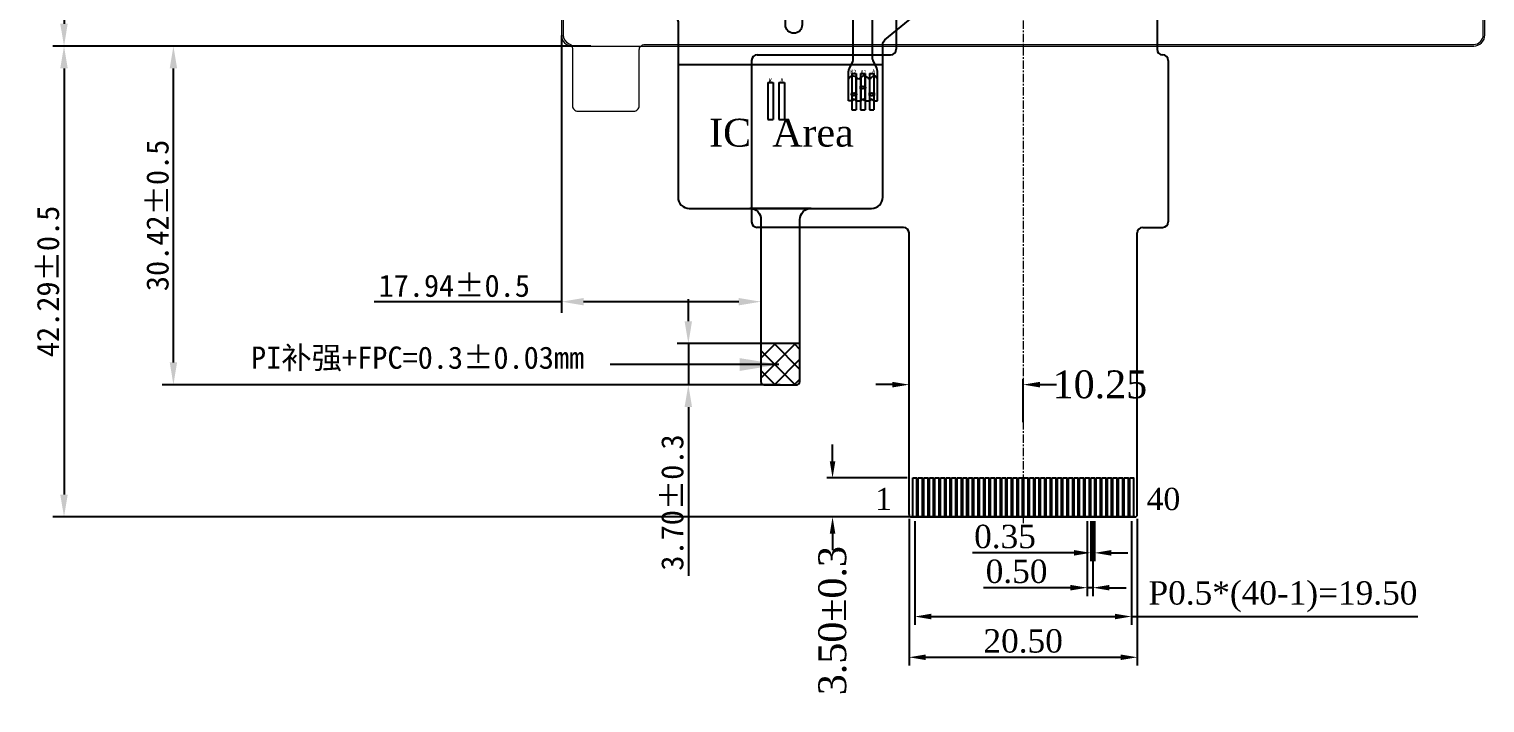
# Model space of a CAD drawing. Header units: inches. Extents: x 3729 to 5100, y 234 to 962.
# Drawn here: x 3818.2 to 3949, y 727 to 787.5 of the extents above; entities that cross this region are included whole.
import ezdxf

# ---------------------------------------------------------------- set-up
doc = ezdxf.new("R2010")
doc.units = ezdxf.units.IN
doc.header["$MEASUREMENT"] = 0
doc.linetypes.add('CENTERX2', pattern=[4, 2.5, -0.5, 0.5, -0.5])
for name, color, linetype in [('bl', 2, 'Continuous'), ('DIM', 3, 'Continuous'), ('FPC', 40, 'Continuous'), ('Lens', 6, 'Continuous'), ('保护膜', 3, 'Continuous'), ('标注', 3, 'Continuous')]:
    doc.layers.add(name, color=color, linetype=linetype)
doc.layers.add('center', color=10, linetype='CENTERX2', lineweight=9)
doc.styles.add('Arial', font='ARIAL.TTF', dxfattribs={"width": 0.85, "oblique": 8})
doc.styles.add('simSun', font='SimSun.ttf')
doc.styles.get("Standard").update_dxf_attribs({"font": 'TIMES.TTF'})
doc.styles.add('宋体', font='NSimSun.ttf')
doc.styles.add('穴词0M+000001', font='SimSun.ttf')
doc.dimstyles.new('dwp', dxfattribs={"dimtxt": 2, "dimasz": 2, "dimexe": 1, "dimexo": 0.0625, "dimgap": 0.35, "dimtad": 1, "dimzin": 1, "dimdsep": 46, "dimtxsty": '宋体', "dimcen": 2.5, "dimclrd": 3, "dimclre": 3, "dimclrt": 3, "dimazin": 0, "dimtp": 0.3, "dimtm": 0.3, "dimtfac": 1, "dimtmove": 0, "dimatfit": 3, "dimfxl": 0, "dimarcsym": 0})
doc.dimstyles.new('HDM.2', dxfattribs={"dimscale": 0.6, "dimtxt": 3.5, "dimasz": 2.5, "dimexe": 1.25, "dimexo": 0.625, "dimtad": 1, "dimzin": 1, "dimdsep": 46, "dimtxsty": 'Standard', "dimcen": 2.5, "dimadec": 0, "dimazin": 0, "dimtfac": 1, "dimtmove": 0, "dimatfit": 3, "dimfxl": 0, "dimarcsym": 0})
doc.dimstyles.get("Standard").update_dxf_attribs({"dimtxt": 0.8, "dimasz": 0.5, "dimexe": 0.5, "dimexo": 0.5, "dimgap": 0.09, "dimtad": 0, "dimdec": 4, "dimzin": 0, "dimdsep": 46, "dimtxsty": 'Standard', "dimcen": 0.5, "dimadec": 0, "dimazin": 0, "dimtfac": 1, "dimtdec": 4, "dimtofl": 0, "dimtmove": 0, "dimatfit": 3, "dimfxl": 0, "dimtolj": 1, "dimtzin": 0, "dimarcsym": 0})
doc.dimstyles.new('STANDARD1', dxfattribs={"dimtxt": 2.5, "dimasz": 1.5, "dimexe": 0.5, "dimexo": 0.5, "dimgap": 0.09, "dimtad": 0, "dimzin": 0, "dimdsep": 46, "dimtxsty": 'Standard', "dimcen": 0, "dimadec": 0, "dimazin": 0, "dimtfac": 1, "dimtofl": 0, "dimtmove": 0, "dimatfit": 0, "dimfxl": 0, "dimtolj": 1, "dimtzin": 0, "dimarcsym": 0})

# ---------------------------------------------------------------- blocks, each defined once
blk = doc.blocks.new('*D147')
at = {"layer": 'DEFPOINTS', "color": 0}
for p in [(3897.78, 743.67), (3917.28, 743.67), (3917.28, 734.72)]:
    blk.add_point(p, dxfattribs=at)
at = {"layer": '标注', "color": 0, "lineweight": -2}
for p, q in [((3897.78, 743.3), (3897.78, 733.97)), ((3917.28, 743.3), (3917.28, 733.97)), ((3899.28, 734.72), (3915.78, 734.72)), ((3917.28, 734.72), (3942.99, 734.72))]:
    blk.add_line(p, q, dxfattribs=at)
at = {"layer": '标注', "color": 0}
for points in [[(3899.28, 734.97), (3899.28, 734.47), (3897.78, 734.72)], [(3915.78, 734.97), (3915.78, 734.47), (3917.28, 734.72)]]:
    blk.add_solid(points, dxfattribs=at)
at = {"layer": '标注', "color": 0, "insert": (3930.88, 736.5), "char_height": 2.1, "attachment_point": 5}
blk.add_mtext('P0.5*(40-1)=19.50', dxfattribs=at)
blk = doc.blocks.new('*D148')
at = {"layer": 'DEFPOINTS', "color": 0}
for p in [(3913.6, 743.67), (3913.95, 743.67), (3913.6, 740.44)]:
    blk.add_point(p, dxfattribs=at)
at = {"layer": '标注', "color": 0, "lineweight": -2}
for p, q in [((3913.6, 743.3), (3913.6, 739.69)), ((3913.95, 743.3), (3913.95, 739.69)), ((3912.1, 740.44), (3902.97, 740.44)), ((3913.95, 740.44), (3913.6, 740.44)), ((3915.45, 740.44), (3916.95, 740.44))]:
    blk.add_line(p, q, dxfattribs=at)
at = {"layer": '标注', "color": 0}
for points in [[(3912.1, 740.69), (3912.1, 740.19), (3913.6, 740.44)], [(3915.45, 740.69), (3915.45, 740.19), (3913.95, 740.44)]]:
    blk.add_solid(points, dxfattribs=at)
at = {"layer": '标注', "color": 0, "insert": (3905.9, 741.89), "char_height": 2.1, "attachment_point": 5}
blk.add_mtext('0.35', dxfattribs=at)
blk = doc.blocks.new('*D149')
at = {"layer": 'DEFPOINTS', "color": 0}
for p in [(3913.28, 743.67), (3913.78, 743.67), (3913.78, 737.31)]:
    blk.add_point(p, dxfattribs=at)
at = {"layer": '标注', "color": 0, "lineweight": -2}
for p, q in [((3913.28, 743.3), (3913.28, 736.56)), ((3913.78, 743.3), (3913.78, 736.56)), ((3911.78, 737.31), (3903.97, 737.31)), ((3913.78, 737.31), (3913.28, 737.31)), ((3915.28, 737.31), (3916.78, 737.31))]:
    blk.add_line(p, q, dxfattribs=at)
at = {"layer": '标注', "color": 0}
for points in [[(3911.78, 737.56), (3911.78, 737.06), (3913.28, 737.31)], [(3915.28, 737.56), (3915.28, 737.06), (3913.78, 737.31)]]:
    blk.add_solid(points, dxfattribs=at)
at = {"layer": '标注', "color": 0, "insert": (3906.94, 738.76), "char_height": 2.1, "attachment_point": 5}
blk.add_mtext('0.50', dxfattribs=at)
blk = doc.blocks.new('*D150')
at = {"layer": 'DEFPOINTS', "color": 0}
for p in [(3897.28, 743.87), (3917.78, 743.87), (3917.78, 731.06)]:
    blk.add_point(p, dxfattribs=at)
at = {"layer": '标注', "color": 0, "lineweight": -2}
for p, q in [((3897.28, 743.5), (3897.28, 730.31)), ((3917.78, 743.5), (3917.78, 730.31)), ((3898.78, 731.06), (3916.28, 731.06))]:
    blk.add_line(p, q, dxfattribs=at)
at = {"layer": '标注', "color": 0}
for points in [[(3898.78, 731.31), (3898.78, 730.81), (3897.28, 731.06)], [(3916.28, 731.31), (3916.28, 730.81), (3917.78, 731.06)]]:
    blk.add_solid(points, dxfattribs=at)
at = {"layer": '标注', "color": 0, "insert": (3907.53, 732.51), "char_height": 2.1, "attachment_point": 5}
blk.add_mtext('20.50', dxfattribs=at)
blk = doc.blocks.new('*D151')
at = {"layer": 'DEFPOINTS', "color": 0}
for p in [(3897.28, 755.55), (3897.28, 751.67), (3907.53, 751.67)]:
    blk.add_point(p, dxfattribs=at)
at = {"layer": 'DIM', "color": 0, "lineweight": -2}
for p, q in [((3895.78, 755.55), (3894.28, 755.55)), ((3897.28, 752.17), (3897.28, 756.05)), ((3907.53, 752.17), (3907.53, 756.05)), ((3909.03, 755.55), (3910.53, 755.55))]:
    blk.add_line(p, q, dxfattribs=at)
at = {"layer": 'DIM', "color": 0}
for points in [[(3895.78, 755.8), (3895.78, 755.3), (3897.28, 755.55)], [(3909.03, 755.8), (3909.03, 755.3), (3907.53, 755.55)]]:
    blk.add_solid(points, dxfattribs=at)
at = {"layer": 'DIM', "color": 0, "insert": (3914.43, 755.55), "char_height": 2.5, "attachment_point": 5}
blk.add_mtext('\\A1;10.25', dxfattribs=at)
blk = doc.blocks.new('*D152')
at = {"layer": 'DEFPOINTS', "color": 0}
for p in [(3890.4, 747.17), (3897.6, 747.17), (3897.48, 743.67)]:
    blk.add_point(p, dxfattribs=at)
at = {"layer": 'DIM', "color": 0, "lineweight": -2}
for p, q in [((3890.4, 748.67), (3890.4, 750.17)), ((3897.1, 747.17), (3889.9, 747.17)), ((3896.98, 743.67), (3889.9, 743.67)), ((3890.4, 742.17), (3890.4, 740.67))]:
    blk.add_line(p, q, dxfattribs=at)
at = {"layer": 'DIM', "color": 0}
for points in [[(3890.15, 748.67), (3890.65, 748.67), (3890.4, 747.17)], [(3890.15, 742.17), (3890.65, 742.17), (3890.4, 743.67)]]:
    blk.add_solid(points, dxfattribs=at)
at = {"layer": 'DIM', "color": 0, "insert": (3890.4, 734.35), "char_height": 2.5, "attachment_point": 5, "rotation": 90}
blk.add_mtext('\\A1;3.50%%p0.3', dxfattribs=at)
blk = doc.blocks.new('*D162')
at = {"color": 3, "lineweight": -2}
for p, q in [((3866.97, 785.96), (3820.33, 785.96)), ((3821.33, 783.96), (3821.33, 745.67)), ((3897.42, 743.67), (3820.33, 743.67))]:
    blk.add_line(p, q, dxfattribs=at)
at = {"color": 3}
for points in [[(3820.99, 783.96), (3821.66, 783.96), (3821.33, 785.96)], [(3820.99, 745.67), (3821.66, 745.67), (3821.33, 743.67)]]:
    blk.add_solid(points, dxfattribs=at)
at = {"layer": 'DEFPOINTS', "color": 0}
for p in [(3867.03, 785.96), (3821.33, 743.67), (3897.48, 743.67)]:
    blk.add_point(p, dxfattribs=at)
at = {"color": 3, "insert": (3819.9, 764.82), "char_height": 2, "attachment_point": 5, "rotation": 90, "style": '宋体'}
blk.add_mtext('42.29%%p0.5', dxfattribs=at)
blk = doc.blocks.new('werrt')
for p, q in [((3924.08, 616.42), (3924.08, 613.16)), ((3924.08, 616.42), (3924.48, 616.42)), ((3924.48, 616.42), (3924.48, 613.16)), ((3924.08, 613.16), (3924.48, 613.16))]:
    blk.add_line(p, q)
blk = doc.blocks.new('sdasqw')
at = {"layer": 'DIM'}
for p, q in [((3917.7, 603.22), (3917.7, 599.92)), ((3917.7, 603.22), (3918.2, 603.22)), ((3918.2, 603.22), (3918.2, 599.92)), ((3917.7, 599.92), (3918.2, 599.92))]:
    blk.add_line(p, q, dxfattribs=at)
blk = doc.blocks.new('FGHRFD')
at = {"layer": 'DIM'}
h = blk.add_hatch(dxfattribs=at)
h.set_pattern_fill('ANSI37', color=256, scale=0.4)
h.set_pattern_definition([(45, (-15971.9315, 6707.6964), (-0.89802561, 0.89802561), []), (135, (-15971.9315, 6707.6964), (-0.89802561, -0.89802561), [])])
h.paths.add_polyline_path([(3477.15, 355.27, 0.414214), (3477.45, 355.57), (3477.45, 358.97), (3473.95, 358.97), (3473.95, 355.57, 0.414214), (3474.25, 355.27)])
at = {"layer": 'DIM', "color": 0}
blk.add_line((3477.45, 358.97), (3473.95, 358.97), dxfattribs=at)
at = {"layer": 'FPC'}
for p, q in [((3484.9, 384.01), (3466.5, 384.01)), ((3478.45, 371.11), (3472.95, 371.11))]:
    blk.add_line(p, q, dxfattribs=at)
blk.add_lwpolyline([(3483.9, 371.11, 0.414214), (3484.9, 372.11), (3484.9, 385.85, -0.22442), (3485.09, 386.24), (3487.54, 388.25, -0.173652), (3487.85, 388.36), (3489.07, 388.36, 0.414214), (3489.27, 388.56), (3489.27, 389.66, 0.414214), (3488.97, 389.96), (3477.95, 389.96, 0.414214), (3477.65, 389.66), (3477.65, 387.59, -1), (3476.15, 387.59), (3476.15, 389.66, 0.414214), (3475.85, 389.96), (3464.78, 389.96, 0.414214), (3464.48, 389.66), (3464.48, 388.56, 0.414214), (3464.68, 388.36), (3466, 388.36, -0.414214), (3466.5, 387.86), (3466.5, 372.11, 0.414214), (3467.5, 371.11), (3472.95, 371.11), (3478.45, 371.11)], format="xyb", close=True, dxfattribs=at)
for points in [[(3472.95, 371.11, -0.414214), (3473.95, 370.11), (3473.95, 355.57, 0.414214), (3474.25, 355.27), (3477.2, 355.27)], [(3475.63, 355.27), (3477.15, 355.27, 0.414214), (3477.45, 355.57), (3477.45, 370.11, -0.414214), (3478.45, 371.11)]]:
    blk.add_lwpolyline(points, format="xyb", dxfattribs=at)
at = {"layer": 'Lens', "linetype": 'Continuous', "lineweight": 13, "ltscale": 1.88763}
blk.add_lwpolyline([(3535.33, 385.69), (3538.01, 385.69, 0.414214), (3539.01, 386.69), (3539.01, 467.69, 0.414214), (3538.01, 468.69), (3457.01, 468.69, 0.414214), (3456.01, 467.69), (3456.01, 386.69, 0.414214), (3457.01, 385.69), (3538.01, 385.69)], format="xyb", dxfattribs=at)
at = {"layer": 'Lens', "linetype": 'Continuous', "lineweight": 13, "ltscale": 0.528153}
blk.add_lwpolyline([(3461.28, 393.66), (3533.74, 393.66, 0.414214), (3533.94, 393.86), (3533.94, 464.69, 0.414214), (3533.74, 464.89), (3461.28, 464.89, 0.414214), (3461.08, 464.69), (3461.08, 393.86, 0.414214)], format="xyb", close=True, dxfattribs=at)
at = {"layer": '保护膜', "linetype": 'Continuous', "lineweight": 13, "ltscale": 1.88763}
blk.add_lwpolyline([(3538.01, 385.84, 0.414214), (3538.86, 386.69), (3538.86, 467.69, 0.414214), (3538.01, 468.54), (3457.01, 468.54, 0.414214), (3456.16, 467.69), (3456.16, 386.69, 0.306979), (3456.7, 385.9, -0.306979), (3457.01, 385.43), (3457.01, 380.34, 0.414214), (3457.51, 379.84), (3462.51, 379.84, 0.414214), (3463.01, 380.34), (3463.01, 385.34, -0.414214), (3463.51, 385.84), (3538.01, 385.84)], format="xyb", dxfattribs=at)
blk = doc.blocks.new('*D175')
at = {"color": 3, "lineweight": -2}
for p, q in [((3866.97, 868.96), (3820.33, 868.96)), ((3821.33, 866.96), (3821.33, 787.96)), ((3866.97, 785.96), (3820.33, 785.96))]:
    blk.add_line(p, q, dxfattribs=at)
at = {"color": 3}
for points in [[(3820.99, 866.96), (3821.66, 866.96), (3821.33, 868.96)], [(3820.99, 787.96), (3821.66, 787.96), (3821.33, 785.96)]]:
    blk.add_solid(points, dxfattribs=at)
at = {"layer": 'DEFPOINTS', "color": 0}
for p in [(3867.03, 868.96), (3821.33, 785.96), (3867.03, 785.96)]:
    blk.add_point(p, dxfattribs=at)
at = {"color": 3, "insert": (3819.64, 827.46), "char_height": 2, "attachment_point": 5, "rotation": 90, "style": '宋体'}
blk.add_mtext('83.00{\\fTimes New Roman|b0|i0|c134|p18;%%p0.1(LENS)}', dxfattribs=at)
blk = doc.blocks.new('*D227')
at = {"color": 3, "lineweight": -2}
for p, q in [((3877.44, 761.24), (3877.44, 763.24)), ((3885.68, 759.24), (3876.44, 759.24)), ((3877.44, 759.24), (3877.44, 755.54)), ((3885.68, 755.54), (3876.44, 755.54)), ((3877.44, 753.54), (3877.44, 738.39))]:
    blk.add_line(p, q, dxfattribs=at)
at = {"color": 3}
for points in [[(3877.1, 761.24), (3877.77, 761.24), (3877.44, 759.24)], [(3877.1, 753.54), (3877.77, 753.54), (3877.44, 755.54)]]:
    blk.add_solid(points, dxfattribs=at)
at = {"layer": 'DEFPOINTS', "color": 0}
for p in [(3877.44, 759.24), (3885.74, 759.24), (3885.74, 755.54)]:
    blk.add_point(p, dxfattribs=at)
at = {"color": 3, "insert": (3876.01, 744.96), "char_height": 2, "attachment_point": 5, "rotation": 90, "style": '宋体'}
blk.add_mtext('3.70%%p0.3', dxfattribs=at)
blk = doc.blocks.new('*D231')
at = {"color": 3, "lineweight": -2}
for p, q in [((3868.68, 785.96), (3830.16, 785.96)), ((3831.16, 757.54), (3831.16, 783.96)), ((3884.33, 755.54), (3830.16, 755.54))]:
    blk.add_line(p, q, dxfattribs=at)
at = {"color": 3}
for points in [[(3830.83, 783.96), (3831.49, 783.96), (3831.16, 785.96)], [(3830.83, 757.54), (3831.49, 757.54), (3831.16, 755.54)]]:
    blk.add_solid(points, dxfattribs=at)
at = {"layer": 'DEFPOINTS', "color": 0}
for p in [(3831.16, 785.96), (3868.74, 785.96), (3884.39, 755.54)]:
    blk.add_point(p, dxfattribs=at)
at = {"color": 3, "insert": (3829.74, 770.75), "char_height": 2, "attachment_point": 5, "rotation": 90, "style": '宋体'}
blk.add_mtext('30.42%%p0.5', dxfattribs=at)
blk = doc.blocks.new('*D232')
at = {"color": 3, "lineweight": -2}
for p, q in [((3866.03, 786.9), (3866.03, 762)), ((3866.03, 763), (3849.19, 763)), ((3881.97, 763), (3868.03, 763)), ((3883.97, 762.25), (3883.97, 764))]:
    blk.add_line(p, q, dxfattribs=at)
at = {"color": 3}
for points in [[(3868.03, 763.33), (3868.03, 762.67), (3866.03, 763)], [(3881.97, 763.33), (3881.97, 762.67), (3883.97, 763)]]:
    blk.add_solid(points, dxfattribs=at)
at = {"layer": 'DEFPOINTS', "color": 0}
for p in [(3866.03, 786.96), (3883.97, 763), (3883.97, 762.18)]:
    blk.add_point(p, dxfattribs=at)
at = {"color": 3, "insert": (3856.4, 764.42), "char_height": 2, "attachment_point": 5, "style": '宋体'}
blk.add_mtext('17.94%%p0.5', dxfattribs=at)

msp = doc.modelspace()

# ---------------------------------------------------------------- linework, layer by layer
at = {"color": 30}
for p, q in [((3892.253, 784.792), (3892.253, 788.506)), ((3894.003, 784.792), (3894.003, 788.506)), ((3891.828, 781.03), (3891.828, 783.717)), ((3892.198, 784.565), (3891.882, 783.944)), ((3894.057, 784.565), (3894.373, 783.944)), ((3894.428, 781.03), (3894.428, 783.717)), ((3892.128, 783.286), (3892.128, 781.78)), ((3892.528, 781.78), (3892.528, 783.131)), ((3892.928, 783.113), (3892.928, 782.38)), ((3893.328, 782.38), (3893.328, 783.277)), ((3893.728, 783.03), (3893.728, 781.78)), ((3894.128, 781.78), (3894.128, 783.301)), ((3892.128, 781.48), (3892.128, 781.03)), ((3892.528, 781.03), (3892.528, 781.48)), ((3892.928, 782.08), (3892.928, 781.03)), ((3893.328, 781.03), (3893.328, 782.08)), ((3893.728, 781.48), (3893.728, 781.03)), ((3894.128, 781.03), (3894.128, 781.48)), ((3892.128, 781.03), (3891.828, 781.03)), ((3892.128, 781.03), (3892.178, 781.03)), ((3892.478, 781.03), (3892.528, 781.03)), ((3892.528, 781.03), (3892.928, 781.03)), ((3892.928, 781.03), (3892.978, 781.03)), ((3893.278, 781.03), (3893.328, 781.03)), ((3893.328, 781.03), (3893.728, 781.03)), ((3893.728, 781.03), (3893.778, 781.03)), ((3894.078, 781.03), (3894.128, 781.03)), ((3894.128, 781.03), (3894.428, 781.03))]:
    msp.add_line(p, q, dxfattribs=at)
at = {"color": 34}
for p, q in [((3896.112, 788.482), (3896.112, 785.672)), ((3919.56, 788.482), (3919.56, 785.672)), ((3883.628, 785.172), (3895.612, 785.172)), ((3920.06, 785.172), (3920.06, 785.172)), ((3920.06, 785.172), (3920.06, 785.172)), ((3883.128, 784.672), (3883.128, 770.172)), ((3920.56, 784.672), (3920.56, 770.172)), ((3896.778, 769.672), (3883.628, 769.672)), ((3918.278, 769.672), (3920.06, 769.672)), ((3897.278, 748.672), (3897.278, 769.172)), ((3917.778, 748.672), (3917.778, 769.172)), ((3897.278, 743.872), (3897.278, 748.672)), ((3917.778, 743.872), (3917.778, 748.672)), ((3897.478, 743.672), (3917.578, 743.672)), ((3917.578, 743.672), (3897.478, 743.672))]:
    msp.add_line(p, q, dxfattribs=at)
for points in [[(3897.603, 747.172), (3897.953, 747.172), (3897.953, 743.672), (3897.603, 743.672)], [(3898.103, 747.172), (3898.453, 747.172), (3898.453, 743.672), (3898.103, 743.672)], [(3898.603, 747.172), (3898.953, 747.172), (3898.953, 743.672), (3898.603, 743.672)], [(3899.103, 747.172), (3899.453, 747.172), (3899.453, 743.672), (3899.103, 743.672)], [(3899.603, 747.172), (3899.953, 747.172), (3899.953, 743.672), (3899.603, 743.672)], [(3900.103, 747.172), (3900.453, 747.172), (3900.453, 743.672), (3900.103, 743.672)], [(3900.603, 747.172), (3900.953, 747.172), (3900.953, 743.672), (3900.603, 743.672)], [(3901.103, 747.172), (3901.453, 747.172), (3901.453, 743.672), (3901.103, 743.672)], [(3901.603, 747.172), (3901.953, 747.172), (3901.953, 743.672), (3901.603, 743.672)], [(3902.103, 747.172), (3902.453, 747.172), (3902.453, 743.672), (3902.103, 743.672)], [(3902.603, 747.172), (3902.953, 747.172), (3902.953, 743.672), (3902.603, 743.672)], [(3903.103, 747.172), (3903.453, 747.172), (3903.453, 743.672), (3903.103, 743.672)], [(3903.603, 747.172), (3903.953, 747.172), (3903.953, 743.672), (3903.603, 743.672)], [(3904.103, 747.172), (3904.453, 747.172), (3904.453, 743.672), (3904.103, 743.672)], [(3904.603, 747.172), (3904.953, 747.172), (3904.953, 743.672), (3904.603, 743.672)], [(3905.103, 747.172), (3905.453, 747.172), (3905.453, 743.672), (3905.103, 743.672)], [(3905.603, 747.172), (3905.953, 747.172), (3905.953, 743.672), (3905.603, 743.672)], [(3906.103, 747.172), (3906.453, 747.172), (3906.453, 743.672), (3906.103, 743.672)], [(3906.603, 747.172), (3906.953, 747.172), (3906.953, 743.672), (3906.603, 743.672)], [(3907.103, 747.172), (3907.453, 747.172), (3907.453, 743.672), (3907.103, 743.672)], [(3907.603, 747.172), (3907.953, 747.172), (3907.953, 743.672), (3907.603, 743.672)], [(3908.103, 747.172), (3908.453, 747.172), (3908.453, 743.672), (3908.103, 743.672)], [(3908.603, 747.172), (3908.953, 747.172), (3908.953, 743.672), (3908.603, 743.672)], [(3909.103, 747.172), (3909.453, 747.172), (3909.453, 743.672), (3909.103, 743.672)], [(3909.603, 747.172), (3909.953, 747.172), (3909.953, 743.672), (3909.603, 743.672)], [(3910.103, 747.172), (3910.453, 747.172), (3910.453, 743.672), (3910.103, 743.672)], [(3910.603, 747.172), (3910.953, 747.172), (3910.953, 743.672), (3910.603, 743.672)], [(3911.103, 747.172), (3911.453, 747.172), (3911.453, 743.672), (3911.103, 743.672)], [(3911.603, 747.172), (3911.953, 747.172), (3911.953, 743.672), (3911.603, 743.672)], [(3912.103, 747.172), (3912.453, 747.172), (3912.453, 743.672), (3912.103, 743.672)], [(3912.603, 747.172), (3912.953, 747.172), (3912.953, 743.672), (3912.603, 743.672)], [(3913.103, 747.172), (3913.453, 747.172), (3913.453, 743.672), (3913.103, 743.672)], [(3913.603, 747.172), (3913.953, 747.172), (3913.953, 743.672), (3913.603, 743.672)], [(3914.103, 747.172), (3914.453, 747.172), (3914.453, 743.672), (3914.103, 743.672)], [(3914.603, 747.172), (3914.953, 747.172), (3914.953, 743.672), (3914.603, 743.672)], [(3915.103, 747.172), (3915.453, 747.172), (3915.453, 743.672), (3915.103, 743.672)], [(3915.603, 747.172), (3915.953, 747.172), (3915.953, 743.672), (3915.603, 743.672)], [(3916.103, 747.172), (3916.453, 747.172), (3916.453, 743.672), (3916.103, 743.672)], [(3916.603, 747.172), (3916.953, 747.172), (3916.953, 743.672), (3916.603, 743.672)], [(3917.103, 747.172), (3917.453, 747.172), (3917.453, 743.672), (3917.103, 743.672)]]:
    msp.add_lwpolyline(points, close=True, dxfattribs=at)
at = {"color": 30}
for centre in [(3892.328, 781.63), (3893.128, 782.23), (3893.928, 781.63)]:
    msp.add_circle(centre, 0.125, dxfattribs=at)
at = {"color": 34}
for centre, radius, start, end in [((3883.628, 784.672), 0.5, 90, 180), ((3895.612, 785.672), 0.5, 270, 0), ((3920.06, 785.672), 0.5, 180, 270), ((3920.06, 785.672), 0.5, 180, 270), ((3920.06, 784.672), 0.5, 0, 90), ((3920.06, 784.672), 0.5, 0, 90), ((3883.628, 770.172), 0.5, 180, 270), ((3896.778, 769.172), 0.5, 0, 90), ((3918.278, 769.172), 0.5, 90, 180), ((3920.06, 770.172), 0.5, 270, 0), ((3897.478, 743.872), 0.2, 180, 270), ((3897.478, 743.872), 0.2, 180, 270), ((3917.578, 743.872), 0.2, 270, 0), ((3917.578, 743.872), 0.2, 270, 0)]:
    msp.add_arc(centre, radius, start, end, dxfattribs=at)
at = {"color": 30}
for centre, radius, start, end in [((3892.328, 783.717), 0.5, 153.02125, 180), ((3891.753, 784.792), 0.5, 333.02125, 0), ((3894.503, 784.792), 0.5, 180, 206.97875), ((3893.928, 783.717), 0.5, 0, 26.97875), ((3892.328, 781.63), 0.25, 143.1301, 216.8699), ((3892.328, 781.03), 0.15, 0, 180), ((3892.328, 781.63), 0.25, 323.1301, 36.8699), ((3893.128, 782.23), 0.25, 143.1301, 216.8699), ((3893.128, 781.03), 0.15, 0, 180), ((3893.128, 782.23), 0.25, 323.1301, 36.8699), ((3893.928, 781.63), 0.25, 143.1301, 216.8699), ((3893.928, 781.03), 0.15, 0, 180), ((3893.928, 781.63), 0.25, 323.1301, 36.8699)]:
    msp.add_arc(centre, radius, start, end, dxfattribs=at)
msp.add_spline([(3891.828, 783.03), (3892.238, 783.301), (3892.777, 783.03), (3893.224, 783.309), (3893.728, 783.03), (3894.128, 783.301), (3894.428, 783.03)], degree=3, dxfattribs=at)
at = {"layer": 'center', "ltscale": 0.3}
msp.add_line((3907.528, 869.863), (3907.528, 742.972), dxfattribs=at)

# ---------------------------------------------------------------- block references
for name, p in [('FGHRFD', (410.015, 400.27)), ('werrt', (-31.957, 167.071)), ('werrt', (-31.157, 167.071)), ('werrt', (-30.357, 167.071))]:
    msp.add_blockref(name, p)
at = {"layer": 'DIM'}
for p in [(-33.123, 179.456), (-32.123, 179.456)]:
    msp.add_blockref('sdasqw', p, dxfattribs=at)

# ---------------------------------------------------------------- texts
at = {"style": 'simSun'}
for s, p in [('K', (3884.627, 782.593)), ('A', (3885.666, 782.583))]:
    msp.add_text(s, height=0.469, dxfattribs=at).set_placement(p)
for s, p in [('1', (3894.229, 744.282)), ('40', (3918.629, 744.282))]:
    msp.add_text(s, height=2).set_placement(p)
at = {"color": 3, "insert": (3838.135, 758.974), "char_height": 2, "attachment_point": 1}
msp.add_mtext('{\\fSimSun|b0|i0|c134|p2;\\C4;PI补强+FPC=0.3±0.03mm}', dxfattribs=at)
at = {"layer": 'bl', "color": 2, "char_height": 0.35367, "width": 0.0262, "attachment_point": 1, "style": '穴词0M+000001'}
for s, insert in [('{\\fNSimSun|b0|i0|c134|p49;K2}', (3891.997, 783.84)), ('{\\fNSimSun|b0|i0|c134|p49;K1}', (3892.908, 783.817)), ('{\\fNSimSun|b0|i0|c134|p49;A}', (3893.953, 783.873))]:
    msp.add_mtext(s, dxfattribs=dict(at, insert=insert))
at = {"layer": 'DIM', "color": 0, "insert": (3879.306, 779.431), "char_height": 2.5, "attachment_point": 1}
msp.add_mtext_dynamic_manual_height_columns('IC  Area', width=10.56714, gutter_width=12.5, heights=[0], dxfattribs=at).dxf.set("width", 13.06667)

# ---------------------------------------------------------------- dimensions: what is measured, and where the dimension line sits
at = {"color": 7}
for base, p1, p2, text, picture, middle in [((3821.327, 785.958), (3867.028, 868.958), (3867.028, 785.958), '<>{\\fTimes New Roman|b0|i0|c134|p18;%%p0.1(LENS)}', '*D175', (3819.636, 827.458)), ((3821.327, 743.672), (3867.028, 785.958), (3897.478, 743.672), '<>%%p0.5', '*D162', (3819.905, 764.815)), ((3831.16, 785.958), (3884.389, 755.542), (3868.738, 785.958), '<>%%p0.5', '*D231', (3829.738, 770.75))]:
    dim = msp.add_linear_dim(base=base, p1=p1, p2=p2, angle=90, text=text, dimstyle='dwp', dxfattribs=at)
    dim.commit()
    dim.dimension.update_dxf_attribs({"geometry": picture, "text_midpoint": middle})
dim = msp.add_linear_dim(base=(3883.969, 762.999), p1=(3866.028, 786.958), p2=(3883.969, 762.185), text='<>%%p0.5', dimstyle='dwp', dxfattribs=at)
dim.commit()
dim.dimension.update_dxf_attribs({"geometry": '*D232', "text_midpoint": (3856.399, 762.999), "dimtype": 160})
dim = msp.add_linear_dim(base=(3877.436, 759.242), p1=(3885.744, 755.542), p2=(3885.744, 759.242), angle=90, text='<>%%p0.3', dimstyle='dwp', dxfattribs=at)
dim.commit()
dim.dimension.update_dxf_attribs({"geometry": '*D227', "text_midpoint": (3877.436, 744.964), "dimtype": 160})
at = {"layer": 'DIM'}
dim = msp.add_linear_dim(base=(3897.278, 755.55), p1=(3907.528, 751.666), p2=(3897.278, 751.666), dimstyle='STANDARD1', dxfattribs=at)
dim.commit()
dim.dimension.update_dxf_attribs({"geometry": '*D151', "text_midpoint": (3914.432, 755.55), "dimtype": 160})
dim = msp.add_linear_dim(base=(3890.4, 747.172), p1=(3897.478, 743.672), p2=(3897.603, 747.172), angle=90, text='<>%%p0.3', dimstyle='STANDARD1', dxfattribs=at)
dim.commit()
dim.dimension.update_dxf_attribs({"geometry": '*D152', "text_midpoint": (3890.4, 734.35), "dimtype": 160})
at = {"layer": '标注'}
dim = msp.add_linear_dim(base=(3917.778, 731.063), p1=(3897.278, 743.872), p2=(3917.778, 743.872), dimstyle='HDM.2', dxfattribs=at)
dim.commit()
dim.dimension.update_dxf_attribs({"geometry": '*D150', "text_midpoint": (3907.528, 732.509)})
dim = msp.add_linear_dim(base=(3917.278, 734.717), p1=(3897.778, 743.672), p2=(3917.278, 743.672), text='P0.5*(40-1)=<>', dimstyle='HDM.2', dxfattribs=at)
dim.commit()
dim.dimension.update_dxf_attribs({"geometry": '*D147', "text_midpoint": (3930.884, 736.5)})
dim = msp.add_linear_dim(base=(3913.602, 740.444), p1=(3913.952, 743.672), p2=(3913.602, 743.672), angle=180, dimstyle='HDM.2', dxfattribs=at)
dim.commit()
dim.dimension.update_dxf_attribs({"geometry": '*D148', "text_midpoint": (3905.902, 740.444), "dimtype": 160})
dim = msp.add_linear_dim(base=(3913.777, 737.314), p1=(3913.278, 743.672), p2=(3913.777, 743.672), dimstyle='HDM.2', dxfattribs=at)
dim.commit()
dim.dimension.update_dxf_attribs({"geometry": '*D149', "text_midpoint": (3906.942, 737.314), "dimtype": 160})

# ---------------------------------------------------------------- leaders
at = {"layer": 'DIM'}
msp.add_leader([(3885.561, 757.356), (3870.421, 757.356)], dimstyle='Standard', override={"dimtxt": 3.5, "dimasz": 3.5, "dimexe": 0, "dimexo": 0.2, "dimgap": 1, "dimtad": 0, "dimtih": 0, "dimtoh": 0, "dimdec": 2, "dimzin": 1, "dimtxsty": 'Arial', "dimcen": 2.5, "dimtp": 0.1, "dimtm": 0.1, "dimtdec": 2, "dimtofl": 1, "dimfxl": 0.8}, dxfattribs=at)

doc.saveas('drawing.dxf')
